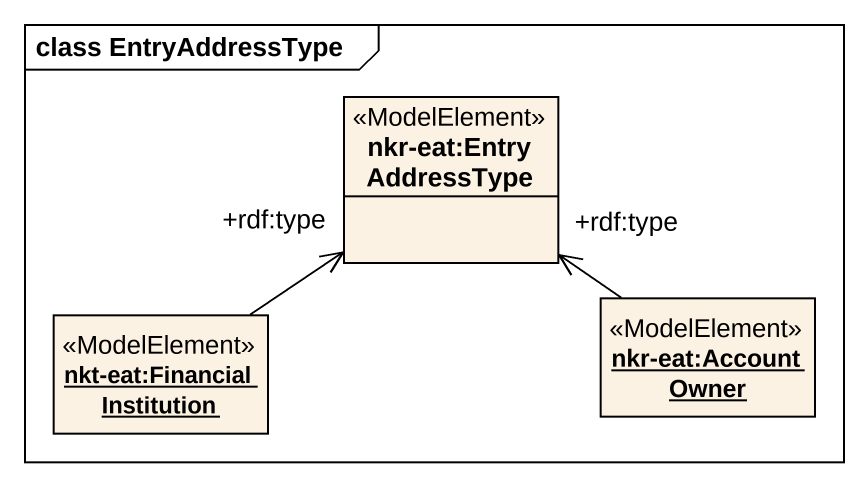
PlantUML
@startuml
mainframe class EntryAddressType
hide circle
hide empty members
class "nkr-eat:EntryAddressType" as nkr_eat_EntryAddressType <<ModelElement>>
object "nkt-eat:Financial Institution" as nkt_eat_Financial <<ModelElement>>
object "nkr-eat:Account Owner" as nkr_eat_Account_Owner <<ModelElement>>
nkt_eat_Financial -up-> "+rdf:type" nkr_eat_EntryAddressType
nkr_eat_Account_Owner -up-> "+rdf:type" nkr_eat_EntryAddressType
@enduml
